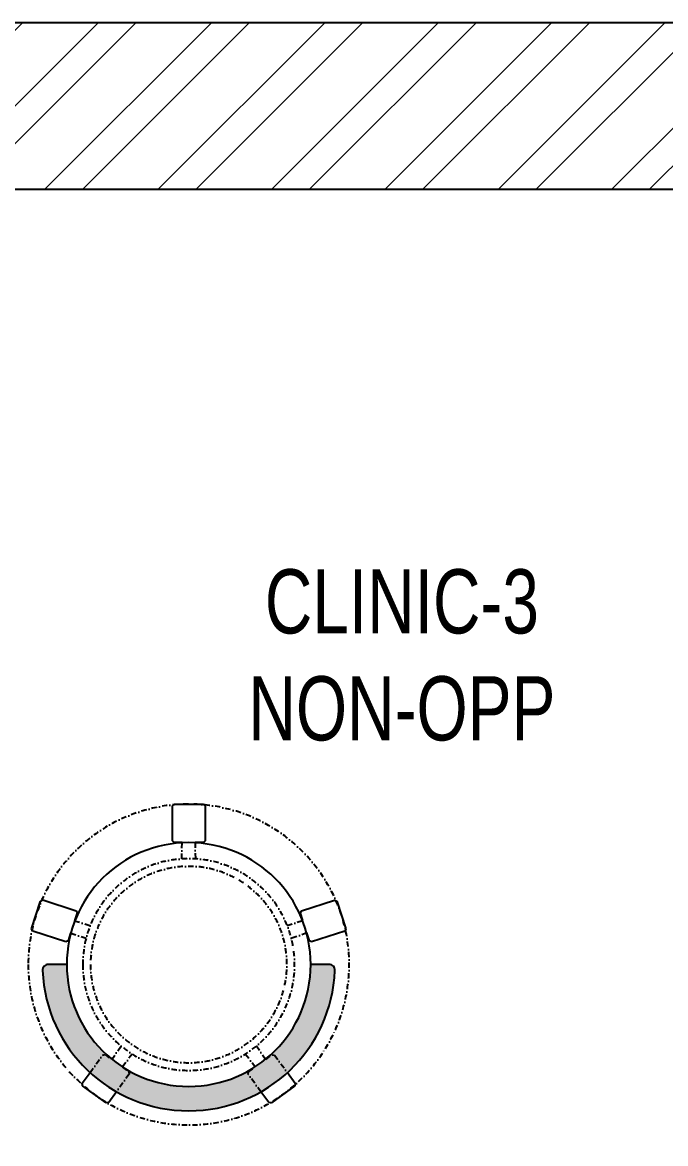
# Model space of a CAD drawing. Header units: feet. Extents: x 3153788 to 3161806, y -5765531 to -5747213.
# Drawn here: x 3155334 to 3156336, y -5748960 to -5747213 of the extents above; entities that cross this region are included whole.
import ezdxf

# ---------------------------------------------------------------- set-up
doc = ezdxf.new("R2010")
doc.units = ezdxf.units.FT
doc.header["$LTSCALE"] = 33
doc.header["$MEASUREMENT"] = 0
doc.linetypes.add('DASHDOT2', pattern=[0.5, 0.25, -0.125, 0, -0.125])
doc.layers.add('A-WALL', color=1, linetype='Continuous')
for name, color, linetype, lineweight in [('HATCH', 9, 'Continuous', 9), ('LENS-FURNITURE', 13, 'Continuous', 9), ('LENS-TEXT', 31, 'Continuous', 5), ('LN-ELEVATION-1', 81, 'Continuous', 25), ('LN-HATCH', 251, 'Continuous', 0), ('PLANO-CARPET', 3, 'Continuous', 18)]:
    doc.layers.add(name, color=color, linetype=linetype, lineweight=lineweight)
doc.styles.add('LK TXT', font='GILC____.TTF', dxfattribs={"height": 100})

# ---------------------------------------------------------------- blocks, each defined once
blk = doc.blocks.new('DR STOOL')
at = {"layer": 'HATCH'}
h = blk.add_hatch(dxfattribs=at)
h.set_pattern_fill('ANSI36', color=250, angle=-90.00000000000001)
h.set_pattern_definition([(315, (-227.8099174643867, 917.3997257252777), (6.173926083235043, -1.683798022700468), [7.9375, -1.587499999999999, 0, -1.587499999999999])])
edge = h.paths.add_edge_path()
edge.add_line((-190.0000000041909, 4.511094e-10), (-218.6899174675346, 4.511094e-10))
edge.add_arc((-218.6899174670689, 9.120000000388245), 9.119999999940092, 177.6119845363388, 269.9999999996136, ccw=False)
edge.add_arc((-1.8626451e-09, 3.565219e-10), 228.000000002257, 2.3880154632688004, 177.6119845367313, ccw=False)
edge.add_arc((218.6899174633436, 9.120000000497384), 9.120000000051716, -90.00000000034493, 2.3880154629299, ccw=False)
edge.add_line((218.6899174633436, 4.511094e-10), (190, 4.511094e-10))
edge.add_arc((-1.8626451e-09, 4.511094e-10), 190.000000001979, -1.27e-14, 180)
at = {"layer": 'LN-ELEVATION-1', "color": 1, "ltscale": 100}
for p, q in [((-128.6221585394814, 215.4841044476634), (-165.2704676063731, 189.0243927398114)), ((-124.7228340068832, 214.8545704018979), (-128.6221585394814, 215.4841044476634)), ((-112.6981821293011, 198.1996966340157), (-124.7228340068832, 214.8545704018979)), ((124.7553772013634, 214.9803744515593), (112.5488144652918, 198.2845540212292)), ((128.7014972954057, 215.5933048763618), (124.7553772013634, 214.9803744515593)), ((128.7014972954057, 215.5933048763618), (124.7553772013634, 214.9803744515593)), ((165.1911288509145, 188.915192311113), (128.7014972954057, 215.5933048763618)), ((165.1911288509145, 188.915192311113), (128.7014972954057, 215.5933048763618)), ((-165.2704676063731, 189.0243927398114), (-165.9069543029182, 185.0820035930228)), ((-165.9069543029182, 185.0820035930228), (-153.8003208162263, 168.3135803133482)), ((153.6734594982117, 168.4294150282658), (165.7973639420234, 185.0121775862135)), ((165.7973639420234, 185.0121775862135), (165.1911288509145, 188.915192311113)), ((165.7973639420234, 185.0121775862135), (165.1911288509145, 188.915192311113)), ((-242.9550312487409, -52.24013893969095), (-244.7482102331705, -55.75945052818861)), ((-191.2928382232785, -35.45407700946089), (-242.9550312487409, -52.24013893969095)), ((-187.9259491492994, -37.1695928365807), (-191.2928382232785, -35.45407700946089)), ((-184.1424400564283, -48.81403796559607), (-187.9259491492994, -37.1695928365807)), ((188.0651108901948, -36.96233201187715), (184.0504167033359, -49.19388854173303)), ((191.3981811110861, -35.27656588272658), (188.0651108901948, -36.96233201187715)), ((243.0100176925771, -52.21682526778022), (191.3981811110861, -35.27656588272658)), ((244.8123673382215, -55.78040257930116), (243.0100176925771, -52.21682526778022)), ((-244.7482102331705, -55.75945052818861), (-230.7800458371639, -98.74904560100549)), ((-173.8639617776498, -80.4479453730819), (-177.8421125086024, -68.2044548037811)), ((177.6922140880488, -68.56540505095472), (173.8739495249465, -80.1985000452405)), ((230.715890809428, -98.7280946081737), (244.8123673382215, -55.78040257930116)), ((-227.2218665438704, -100.5620286722478), (-175.5596735184081, -83.7759667420105)), ((-175.5596735184081, -83.7759667420105), (-173.8639617776498, -80.4479453730819)), ((173.8739495249465, -80.1985000452405), (175.5794035866856, -83.5704969359358)), ((175.5794035866856, -83.5704969359358), (227.1912401677109, -100.5107563209894)), ((-230.7800458371639, -98.74904560100549), (-227.2218665438704, -100.5620286722478)), ((227.1912401677109, -100.5107563209894), (230.715890809428, -98.7280946081737)), ((-22.72193054761737, -190.2142363802995), (-25.39390889601782, -192.886214728569)), ((-10.47823652112856, -190.2142363802995), (-22.72193054761737, -190.2142363802995)), ((22.78362171910703, -190.2142363802995), (9.910054048988968, -190.2142363802995)), ((25.42475448176265, -192.8553691428751), (22.78362171910703, -190.2142363802995)), ((-25.39390889601782, -192.886214728569), (-25.39390889601782, -247.2070584567482)), ((25.42475448176265, -247.1762128710543), (25.42475448176265, -192.8553691428751)), ((-25.39390889601782, -247.2070584567482), (-22.60096735274419, -250)), ((-22.60096735274419, -250), (22.60096735274419, -250)), ((22.60096735274419, -250), (25.42475448176265, -247.1762128710543))]:
    blk.add_line(p, q, dxfattribs=at)
at = {"layer": 'LN-ELEVATION-1', "linetype": 'DASHDOT2'}
for p, q in [((-92.92521573789418, 170.8129362839827), (-112.6981821293011, 198.1996966340157)), ((112.5488144652918, 198.2845540212292), (92.69529851106927, 171.1294289919315)), ((-153.8003208162263, 168.3135803133482), (-134.1093360339291, 141.0403694751003)), ((-103.4542870586738, 159.9154408004979), (-93.52748446213081, 167.0824927485227)), ((-88.15393704269081, 139.4771787207864), (-103.4542870586738, 159.9154408004979)), ((-93.52748446213081, 167.0824927485227), (-92.92521573789418, 170.8129362839827)), ((103.6608748426661, 159.8406005539291), (88.19885099539533, 139.4487815762331)), ((92.69529851106927, 171.1294289919315), (93.26858203159645, 167.4385604566923)), ((93.26858203159645, 167.4385604566923), (103.6608748426661, 159.8406005539291)), ((133.7372852512635, 141.1612321265929), (153.6734594982117, 168.4294150282658)), ((-134.1093360339291, 141.0403694751003), (-130.4219571123831, 140.4450534014686)), ((-130.4219571123831, 140.4450534014686), (-119.9844727469608, 147.9808124662595)), ((-119.9844727469608, 147.9808124662595), (-105.3687285655178, 126.9741353208374)), ((105.4096150295809, 126.94019481352), (120.1194891873747, 147.8074627162714)), ((120.1194891873747, 147.8074627162714), (130.0033113472163, 140.5812532722048)), ((130.0033113472163, 140.5812532722048), (133.7372852512635, 141.1612321265929)), ((-159.954806596972, -40.49024384317454), (-184.1424400564283, -48.81403796559607)), ((184.0504167033359, -49.19388854173303), (159.8786162491887, -40.79004861696012)), ((-177.8421125086024, -68.2044548037811), (-153.4148110738024, -60.73628028803068)), ((153.3006618716754, -61.02382378749462), (177.6922140880488, -68.56540505095472)), ((-10.92024635523557, -164.6382343793375), (-10.47823652112856, -190.2142363802995)), ((9.910054048988968, -190.2142363802995), (10.35584833659231, -164.674698740353))]:
    blk.add_line(p, q, dxfattribs=at)
at = {"layer": 'LN-ELEVATION-1', "color": 1, "ltscale": 100}
blk.add_lwpolyline([(-190.0000000023283, 0), (-218.6899174656719, 0, -0.4264743413925903), (-227.8019973598421, 9.5, -0.959166304662544), (227.8019973593764, 9.5, -0.4264743413925903), (218.6899174647406, 0), (190.0000000013969, 0)], format="xyb", dxfattribs=at)
at = {"layer": 'LN-ELEVATION-1', "linetype": 'DASHDOT2'}
for radius in [250, 165, 153]:
    blk.add_circle((0, 0), radius, dxfattribs=at)
at = {"layer": 'LN-ELEVATION-1', "color": 1, "ltscale": 100}
blk.add_circle((0, 0), 190, dxfattribs=at)
blk = doc.blocks.new('A$Ce6322096')
at = {"layer": 'LN-HATCH'}
h = blk.add_hatch(dxfattribs=at)
h.set_pattern_fill('ANSI32', color=256, scale=333, angle=180)
h.set_pattern_definition([(225, (-5671128.174949538, 5283395.960080322), (88.29995930067012, -88.29995930067015), []), (225, (-5671187.041588974, 5283395.960080322), (88.29995930067012, -88.29995930067015), [])])
h.paths.add_polyline_path([(300, -8674.826437305659), (300, 605.173562694341), (0, 605.173562694341), (0, -8674.826437305659)])
h.paths.add_polyline_path([(300, 1715.173562694341), (300, 2565.173562694341), (0, 2565.173562694341), (0, 1715.173562694341)])
h.paths.add_polyline_path([(300, 5465.173562694341), (300, 6299.173562694341), (0, 6299.173562694341), (0, 5465.173562694341)])
h.paths.add_polyline_path([(-690, 6989.173562694341), (-690, 7249.173562694341), (-7300, 7249.173562694341), (-7300, -9724.82643730566), (-7040, -9724.82643730566), (-7040, 6989.173562694341)])
at = {"layer": 'A-WALL'}
for p, q in [((-7300, 7249.173562694341), (300, 7249.173562694341)), ((-7040, 6989.173562694341), (-690, 6989.173562694341))]:
    blk.add_line(p, q, dxfattribs=at)

msp = doc.modelspace()

# ---------------------------------------------------------------- block references
at = {"layer": 'LENS-FURNITURE', "xscale": -1, "rotation": 180}
msp.add_blockref('DR STOOL', (3155592.666805449, -5748681.123941704), dxfattribs=at)
at = {"layer": 'PLANO-CARPET', "color": 2}
msp.add_blockref('A$Ce6322096', (3161505.527359363, -5754462.164783603), dxfattribs=at)

# ---------------------------------------------------------------- texts
at = {"layer": 'LENS-TEXT', "color": 0, "linetype": 'Continuous', "ltscale": 3, "insert": (3155924.763432577, -5748199.227134096), "char_height": 100, "attachment_point": 5, "style": 'LK TXT'}
msp.add_mtext_dynamic_manual_height_columns('{\\C7;CLINIC-3\\PNON-OPP}', width=730.5073781448633, gutter_width=0.9999999999999992, heights=[0], dxfattribs=at)

doc.saveas('drawing.dxf')
